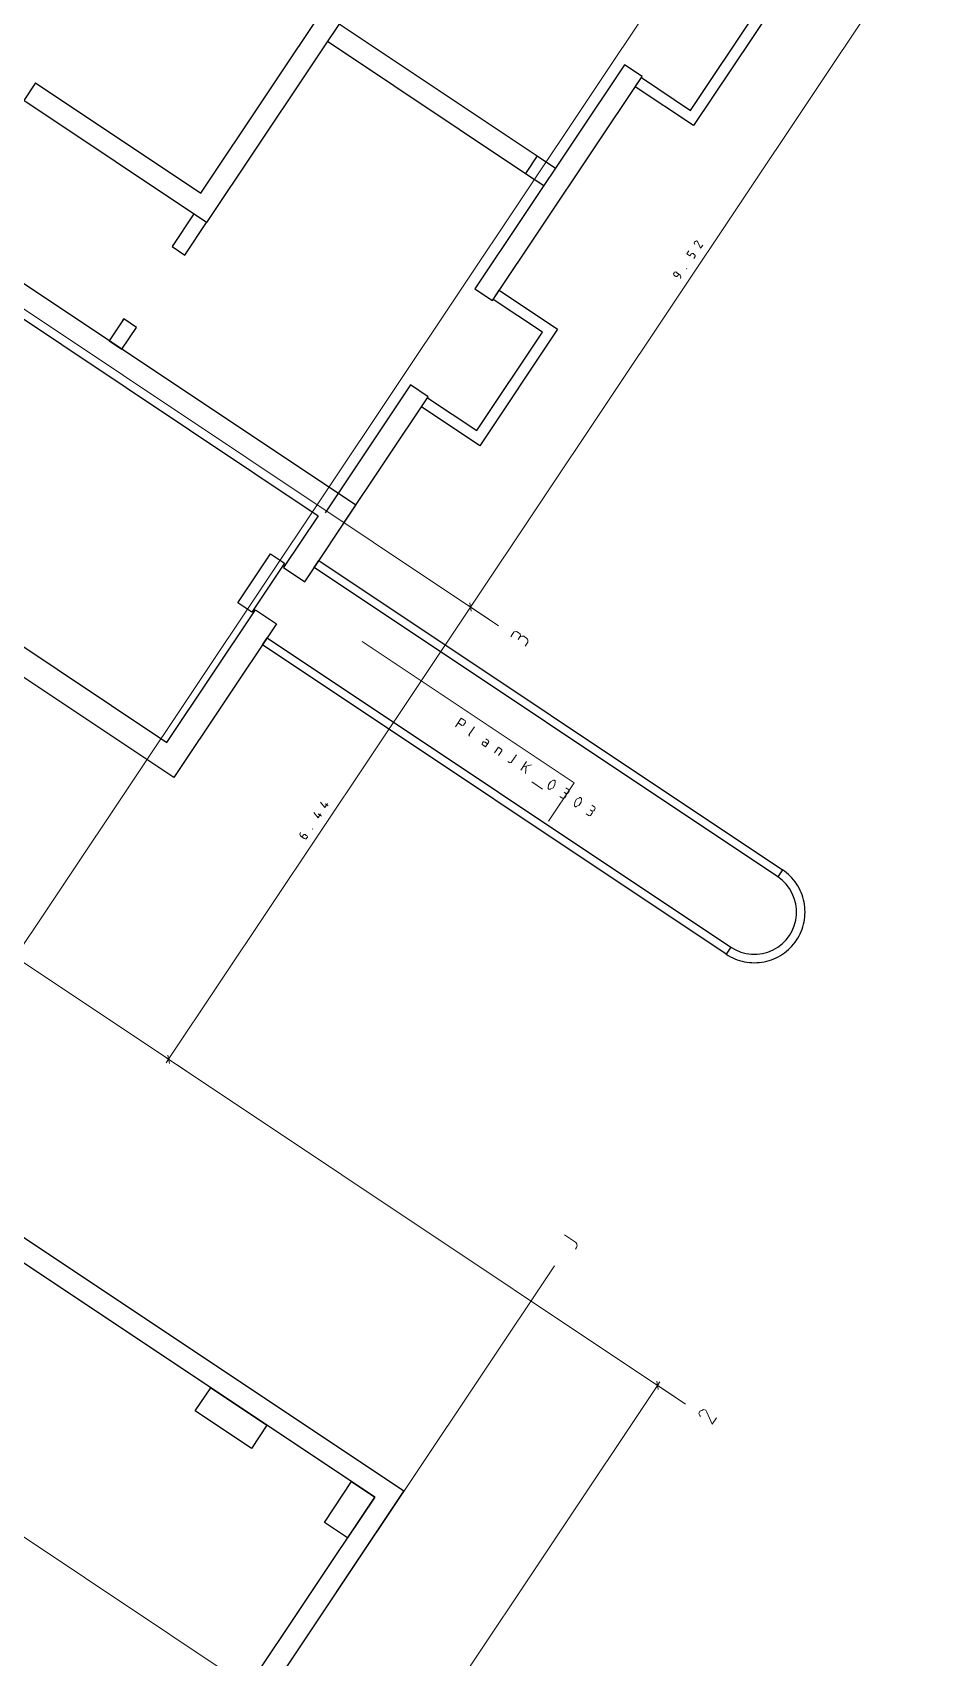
# Model space of a CAD drawing. Header units: metres. Extents: x 2680829 to 2680940, y 1252358 to 1252483.
# Drawn here: x 2680884.17 to 2680894.88, y 1252369.24 to 1252388.48 of the extents above; entities that cross this region are included whole.
import ezdxf

# ---------------------------------------------------------------- set-up
doc = ezdxf.new("R2010")
doc.units = ezdxf.units.M
doc.layers.add('bemassung', color=7, linetype='Continuous', lineweight=13)
doc.layers.add('etappierung', color=7, linetype='Continuous')
doc.layers.add('geometrie', color=7, linetype='Continuous')

msp = doc.modelspace()

# ---------------------------------------------------------------- linework, layer by layer
at = {"layer": 'bemassung'}
for p, q in [((2680892, 1252385.993), (2680892.005, 1252386.006)), ((2680892.006, 1252385.982), (2680892, 1252385.993)), ((2680892.005, 1252386.006), (2680892.016, 1252386.011)), ((2680892.009, 1252385.976), (2680892.006, 1252385.982)), ((2680892.016, 1252386.011), (2680892.026, 1252386.016)), ((2680892.026, 1252386.016), (2680892.039, 1252386.012)), ((2680892.039, 1252386.012), (2680892.045, 1252386.001)), ((2680892.045, 1252386.001), (2680892.077, 1252385.931)), ((2680892.077, 1252385.931), (2680892.101, 1252385.967)), ((2680891.938, 1252385.899), (2680891.913, 1252385.863)), ((2680891.913, 1252385.863), (2680891.95, 1252385.839)), ((2680891.95, 1252385.839), (2680891.962, 1252385.857)), ((2680891.962, 1252385.857), (2680891.965, 1252385.862)), ((2680891.965, 1252385.862), (2680891.97, 1252385.865)), ((2680891.97, 1252385.865), (2680891.976, 1252385.866)), ((2680891.976, 1252385.866), (2680891.981, 1252385.868)), ((2680891.981, 1252385.868), (2680891.987, 1252385.866)), ((2680891.987, 1252385.866), (2680891.992, 1252385.863)), ((2680891.992, 1252385.863), (2680892.001, 1252385.857)), ((2680892.007, 1252385.827), (2680891.995, 1252385.809)), ((2680892.001, 1252385.857), (2680892.006, 1252385.854)), ((2680892.006, 1252385.854), (2680892.009, 1252385.849)), ((2680892.01, 1252385.832), (2680892.007, 1252385.827)), ((2680892.009, 1252385.849), (2680892.01, 1252385.843)), ((2680892.01, 1252385.843), (2680892.011, 1252385.838)), ((2680892.011, 1252385.838), (2680892.01, 1252385.832)), ((2680891.755, 1252385.627), (2680891.762, 1252385.637)), ((2680891.758, 1252385.613), (2680891.755, 1252385.627)), ((2680891.768, 1252385.606), (2680891.758, 1252385.613)), ((2680891.762, 1252385.637), (2680891.769, 1252385.647)), ((2680891.777, 1252385.6), (2680891.768, 1252385.606)), ((2680891.769, 1252385.647), (2680891.782, 1252385.649)), ((2680891.782, 1252385.597), (2680891.777, 1252385.6)), ((2680891.782, 1252385.649), (2680891.792, 1252385.643)), ((2680891.788, 1252385.596), (2680891.782, 1252385.597)), ((2680891.794, 1252385.597), (2680891.788, 1252385.596)), ((2680891.792, 1252385.643), (2680891.82, 1252385.624)), ((2680891.799, 1252385.598), (2680891.794, 1252385.597)), ((2680891.804, 1252385.601), (2680891.799, 1252385.598)), ((2680891.807, 1252385.606), (2680891.804, 1252385.601)), ((2680891.82, 1252385.624), (2680891.807, 1252385.606)), ((2680891.82, 1252385.624), (2680891.836, 1252385.613)), ((2680891.836, 1252385.613), (2680891.844, 1252385.592)), ((2680891.844, 1252385.592), (2680891.838, 1252385.573)), ((2680891.913, 1252385.686), (2680891.909, 1252385.689)), ((2680889.831, 1252381.329), (2680889.856, 1252381.367)), ((2680889.856, 1252381.367), (2680889.87, 1252381.387)), ((2680889.87, 1252381.387), (2680889.898, 1252381.393)), ((2680889.898, 1252381.393), (2680889.918, 1252381.379)), ((2680889.918, 1252381.379), (2680889.939, 1252381.365)), ((2680889.944, 1252381.337), (2680889.931, 1252381.317)), ((2680889.931, 1252381.317), (2680889.937, 1252381.327)), ((2680889.937, 1252381.327), (2680889.947, 1252381.334)), ((2680889.939, 1252381.365), (2680889.944, 1252381.337)), ((2680889.947, 1252381.334), (2680889.959, 1252381.336)), ((2680889.959, 1252381.336), (2680889.971, 1252381.338)), ((2680889.971, 1252381.338), (2680889.983, 1252381.336)), ((2680889.983, 1252381.336), (2680889.993, 1252381.329)), ((2680889.993, 1252381.329), (2680890.011, 1252381.317)), ((2680889.918, 1252381.298), (2680889.931, 1252381.317)), ((2680890.024, 1252381.255), (2680889.999, 1252381.218)), ((2680890.011, 1252381.317), (2680890.021, 1252381.31)), ((2680890.021, 1252381.31), (2680890.028, 1252381.3)), ((2680890.03, 1252381.265), (2680890.024, 1252381.255)), ((2680890.028, 1252381.3), (2680890.03, 1252381.288)), ((2680890.03, 1252381.288), (2680890.033, 1252381.277)), ((2680890.033, 1252381.277), (2680890.03, 1252381.265)), ((2680889.175, 1252380.263), (2680889.244, 1252380.366)), ((2680889.244, 1252380.366), (2680889.273, 1252380.347)), ((2680889.235, 1252380.29), (2680889.206, 1252380.309)), ((2680889.25, 1252380.28), (2680889.235, 1252380.29)), ((2680889.272, 1252380.284), (2680889.25, 1252380.28)), ((2680889.282, 1252380.3), (2680889.272, 1252380.284)), ((2680889.273, 1252380.347), (2680889.289, 1252380.337)), ((2680889.293, 1252380.315), (2680889.282, 1252380.3)), ((2680889.289, 1252380.337), (2680889.293, 1252380.315)), ((2680889.338, 1252380.172), (2680889.336, 1252380.169)), ((2680889.399, 1252380.263), (2680889.338, 1252380.172)), ((2680889.336, 1252380.169), (2680889.335, 1252380.165)), ((2680889.335, 1252380.165), (2680889.336, 1252380.161)), ((2680889.336, 1252380.161), (2680889.336, 1252380.158)), ((2680889.336, 1252380.158), (2680889.338, 1252380.155)), ((2680889.338, 1252380.155), (2680889.341, 1252380.153)), ((2680889.49, 1252380.065), (2680889.496, 1252380.074)), ((2680889.492, 1252380.052), (2680889.49, 1252380.065)), ((2680889.502, 1252380.046), (2680889.492, 1252380.052)), ((2680889.496, 1252380.074), (2680889.502, 1252380.084)), ((2680889.502, 1252380.084), (2680889.515, 1252380.086)), ((2680889.53, 1252380.026), (2680889.502, 1252380.046)), ((2680889.515, 1252380.086), (2680889.525, 1252380.08)), ((2680889.525, 1252380.08), (2680889.553, 1252380.061)), ((2680889.565, 1252380.078), (2680889.53, 1252380.026)), ((2680889.536, 1252380.122), (2680889.559, 1252380.107)), ((2680889.559, 1252380.107), (2680889.564, 1252380.104)), ((2680889.564, 1252380.104), (2680889.567, 1252380.099)), ((2680889.568, 1252380.083), (2680889.565, 1252380.078)), ((2680889.567, 1252380.099), (2680889.568, 1252380.094)), ((2680889.568, 1252380.094), (2680889.569, 1252380.088)), ((2680889.569, 1252380.088), (2680889.568, 1252380.083)), ((2680889.639, 1252379.954), (2680889.685, 1252380.023)), ((2680889.685, 1252380.023), (2680889.714, 1252380.003)), ((2680889.714, 1252380.003), (2680889.718, 1252380)), ((2680889.718, 1252380), (2680889.721, 1252379.996)), ((2680889.722, 1252379.979), (2680889.719, 1252379.975)), ((2680889.721, 1252379.996), (2680889.722, 1252379.99)), ((2680889.722, 1252379.99), (2680889.723, 1252379.985)), ((2680889.723, 1252379.985), (2680889.722, 1252379.979)), ((2680889.719, 1252379.975), (2680889.685, 1252379.923)), ((2680889.794, 1252379.851), (2680889.805, 1252379.843)), ((2680889.805, 1252379.843), (2680889.811, 1252379.839)), ((2680889.811, 1252379.839), (2680889.819, 1252379.838)), ((2680889.819, 1252379.838), (2680889.826, 1252379.839)), ((2680889.826, 1252379.839), (2680889.833, 1252379.84)), ((2680889.833, 1252379.84), (2680889.839, 1252379.845)), ((2680889.839, 1252379.845), (2680889.843, 1252379.851)), ((2680889.843, 1252379.851), (2680889.897, 1252379.931)), ((2680889.948, 1252379.748), (2680890.017, 1252379.851)), ((2680890.074, 1252379.812), (2680889.975, 1252379.788)), ((2680890.006, 1252379.709), (2680890.013, 1252379.797)), ((2680890.08, 1252379.61), (2680890.206, 1252379.526)), ((2680890.3, 1252379.612), (2680890.277, 1252379.578)), ((2680890.334, 1252379.631), (2680890.3, 1252379.612)), ((2680890.339, 1252379.633), (2680890.334, 1252379.631)), ((2680890.345, 1252379.632), (2680890.339, 1252379.633)), ((2680890.349, 1252379.629), (2680890.345, 1252379.632)), ((2680890.354, 1252379.626), (2680890.349, 1252379.629)), ((2680890.353, 1252379.577), (2680890.357, 1252379.616)), ((2680890.357, 1252379.621), (2680890.354, 1252379.626)), ((2680890.357, 1252379.616), (2680890.357, 1252379.621)), ((2680890.277, 1252379.578), (2680890.273, 1252379.539)), ((2680890.273, 1252379.539), (2680890.273, 1252379.534)), ((2680890.273, 1252379.534), (2680890.276, 1252379.529)), ((2680890.276, 1252379.529), (2680890.28, 1252379.526)), ((2680890.28, 1252379.526), (2680890.285, 1252379.523)), ((2680890.285, 1252379.523), (2680890.291, 1252379.522)), ((2680890.291, 1252379.522), (2680890.296, 1252379.524)), ((2680890.296, 1252379.524), (2680890.33, 1252379.542)), ((2680890.33, 1252379.542), (2680890.353, 1252379.577)), ((2680890.435, 1252379.423), (2680890.412, 1252379.438)), ((2680890.441, 1252379.419), (2680890.435, 1252379.423)), ((2680890.449, 1252379.417), (2680890.441, 1252379.419)), ((2680890.456, 1252379.419), (2680890.449, 1252379.417)), ((2680890.463, 1252379.42), (2680890.456, 1252379.419)), ((2680890.462, 1252379.488), (2680890.473, 1252379.48)), ((2680890.469, 1252379.424), (2680890.463, 1252379.42)), ((2680890.473, 1252379.43), (2680890.469, 1252379.424)), ((2680890.486, 1252379.472), (2680890.473, 1252379.48)), ((2680890.473, 1252379.48), (2680890.479, 1252379.476)), ((2680890.481, 1252379.442), (2680890.473, 1252379.43)), ((2680890.479, 1252379.476), (2680890.484, 1252379.47)), ((2680890.481, 1252379.541), (2680890.504, 1252379.526)), ((2680890.485, 1252379.448), (2680890.481, 1252379.442)), ((2680890.484, 1252379.47), (2680890.485, 1252379.462)), ((2680890.485, 1252379.462), (2680890.486, 1252379.455)), ((2680890.486, 1252379.455), (2680890.485, 1252379.448)), ((2680890.503, 1252379.475), (2680890.486, 1252379.472)), ((2680890.511, 1252379.488), (2680890.503, 1252379.475)), ((2680890.504, 1252379.526), (2680890.516, 1252379.517)), ((2680890.52, 1252379.5), (2680890.511, 1252379.488)), ((2680890.516, 1252379.517), (2680890.52, 1252379.5)), ((2680890.609, 1252379.406), (2680890.586, 1252379.372)), ((2680890.643, 1252379.424), (2680890.609, 1252379.406)), ((2680890.648, 1252379.426), (2680890.643, 1252379.424)), ((2680890.654, 1252379.426), (2680890.648, 1252379.426)), ((2680890.658, 1252379.423), (2680890.654, 1252379.426)), ((2680890.663, 1252379.42), (2680890.658, 1252379.423)), ((2680890.662, 1252379.37), (2680890.666, 1252379.409)), ((2680890.666, 1252379.415), (2680890.663, 1252379.42)), ((2680890.666, 1252379.409), (2680890.666, 1252379.415)), ((2680887.498, 1252379.247), (2680887.549, 1252379.187)), ((2680887.549, 1252379.187), (2680887.579, 1252379.232)), ((2680887.552, 1252379.231), (2680887.589, 1252379.207)), ((2680887.58, 1252379.37), (2680887.631, 1252379.309)), ((2680887.631, 1252379.309), (2680887.661, 1252379.355)), ((2680887.634, 1252379.353), (2680887.67, 1252379.329)), ((2680890.586, 1252379.372), (2680890.582, 1252379.333)), ((2680890.582, 1252379.333), (2680890.582, 1252379.327)), ((2680890.582, 1252379.327), (2680890.585, 1252379.323)), ((2680890.585, 1252379.323), (2680890.59, 1252379.32)), ((2680890.59, 1252379.32), (2680890.594, 1252379.316)), ((2680890.594, 1252379.316), (2680890.6, 1252379.316)), ((2680890.6, 1252379.316), (2680890.605, 1252379.318)), ((2680890.605, 1252379.318), (2680890.639, 1252379.336)), ((2680890.639, 1252379.336), (2680890.662, 1252379.37)), ((2680890.744, 1252379.216), (2680890.721, 1252379.232)), ((2680890.75, 1252379.212), (2680890.744, 1252379.216)), ((2680890.758, 1252379.211), (2680890.75, 1252379.212)), ((2680890.765, 1252379.212), (2680890.758, 1252379.211)), ((2680890.772, 1252379.214), (2680890.765, 1252379.212)), ((2680890.771, 1252379.281), (2680890.782, 1252379.274)), ((2680890.778, 1252379.218), (2680890.772, 1252379.214)), ((2680890.782, 1252379.224), (2680890.778, 1252379.218)), ((2680890.795, 1252379.265), (2680890.782, 1252379.274)), ((2680890.782, 1252379.274), (2680890.789, 1252379.27)), ((2680890.79, 1252379.235), (2680890.782, 1252379.224)), ((2680890.789, 1252379.27), (2680890.793, 1252379.263)), ((2680890.79, 1252379.335), (2680890.813, 1252379.319)), ((2680890.794, 1252379.241), (2680890.79, 1252379.235)), ((2680890.793, 1252379.263), (2680890.794, 1252379.256)), ((2680890.794, 1252379.256), (2680890.796, 1252379.249)), ((2680890.796, 1252379.249), (2680890.794, 1252379.241)), ((2680890.812, 1252379.269), (2680890.795, 1252379.265)), ((2680890.821, 1252379.281), (2680890.812, 1252379.269)), ((2680890.813, 1252379.319), (2680890.826, 1252379.311)), ((2680890.829, 1252379.294), (2680890.821, 1252379.281)), ((2680890.826, 1252379.311), (2680890.829, 1252379.294)), ((2680887.486, 1252379.052), (2680887.481, 1252379.055)), ((2680887.334, 1252378.992), (2680887.341, 1252379.012)), ((2680887.342, 1252378.972), (2680887.334, 1252378.992)), ((2680887.359, 1252378.96), (2680887.342, 1252378.972)), ((2680887.359, 1252378.96), (2680887.371, 1252378.978)), ((2680887.386, 1252378.942), (2680887.359, 1252378.96)), ((2680887.371, 1252378.978), (2680887.374, 1252378.983)), ((2680887.374, 1252378.983), (2680887.379, 1252378.987)), ((2680887.379, 1252378.987), (2680887.385, 1252378.988)), ((2680887.385, 1252378.988), (2680887.39, 1252378.989)), ((2680887.396, 1252378.935), (2680887.386, 1252378.942)), ((2680887.39, 1252378.989), (2680887.396, 1252378.988)), ((2680887.396, 1252378.988), (2680887.401, 1252378.984)), ((2680887.409, 1252378.938), (2680887.396, 1252378.935)), ((2680887.401, 1252378.984), (2680887.41, 1252378.978)), ((2680887.416, 1252378.948), (2680887.409, 1252378.938)), ((2680887.41, 1252378.978), (2680887.42, 1252378.972)), ((2680887.423, 1252378.958), (2680887.416, 1252378.948)), ((2680887.42, 1252378.972), (2680887.423, 1252378.958)), ((2680890.594, 1252374.159), (2680890.464, 1252374.246)), ((2680890.604, 1252374.152), (2680890.594, 1252374.159)), ((2680890.594, 1252374.078), (2680890.606, 1252374.097)), ((2680890.611, 1252374.142), (2680890.604, 1252374.152)), ((2680890.606, 1252374.097), (2680890.613, 1252374.107)), ((2680890.613, 1252374.131), (2680890.611, 1252374.142)), ((2680890.615, 1252374.119), (2680890.613, 1252374.131)), ((2680890.613, 1252374.107), (2680890.615, 1252374.119)), ((2680892.057, 1252372.131), (2680892.067, 1252372.158)), ((2680892.068, 1252372.109), (2680892.057, 1252372.131)), ((2680892.067, 1252372.158), (2680892.089, 1252372.169)), ((2680892.074, 1252372.098), (2680892.068, 1252372.109)), ((2680892.089, 1252372.169), (2680892.111, 1252372.18)), ((2680892.111, 1252372.18), (2680892.138, 1252372.171)), ((2680892.138, 1252372.171), (2680892.149, 1252372.148)), ((2680892.149, 1252372.148), (2680892.214, 1252372.004)), ((2680892.214, 1252372.004), (2680892.264, 1252372.079))]:
    msp.add_line(p, q, dxfattribs=at)
at = {"layer": 'etappierung', "color": 5, "lineweight": 9}
for p, q in [((2680929.888, 1252446.348), (2680875.918, 1252365.485)), ((2680871.928, 1252393.311), (2680889.686, 1252381.459)), ((2680868.355, 1252387.957), (2680891.899, 1252372.243)), ((2680890.348, 1252373.88), (2680882.024, 1252361.409)), ((2680890.34, 1252373.868), (2680890.348, 1252373.88))]:
    msp.add_line(p, q, dxfattribs=at)
at = {"layer": 'etappierung', "color": 5, "lineweight": 5}
for p, q in [((2680894.636, 1252389.596), (2680889.354, 1252381.681)), ((2680889.363, 1252381.632), (2680889.344, 1252381.73)), ((2680889.381, 1252381.723), (2680889.354, 1252381.681)), ((2680889.354, 1252381.681), (2680885.78, 1252376.327)), ((2680889.354, 1252381.681), (2680889.326, 1252381.639)), ((2680889.561, 1252381.542), (2680889.333, 1252381.695)), ((2680885.78, 1252376.327), (2680885.752, 1252376.285)), ((2680885.759, 1252376.341), (2680885.988, 1252376.188)), ((2680885.77, 1252376.376), (2680885.79, 1252376.278)), ((2680891.546, 1252372.479), (2680891.774, 1252372.326)), ((2680891.576, 1252372.416), (2680891.557, 1252372.514)), ((2680891.594, 1252372.507), (2680891.567, 1252372.465)), ((2680891.567, 1252372.465), (2680884.631, 1252362.073))]:
    msp.add_line(p, q, dxfattribs=at)
at = {"layer": 'etappierung', "color": 5, "lineweight": 0}
for p, q in [((2680890.58, 1252379.601), (2680888.071, 1252381.275)), ((2680888.099, 1252367.978), (2680869.767, 1252380.213)), ((2680890.275, 1252379.144), (2680890.58, 1252379.601))]:
    msp.add_line(p, q, dxfattribs=at)
at = {"layer": 'geometrie', "color": 7}
for p, q in [((2680886.16, 1252386.583), (2680888.884, 1252390.665)), ((2680889.231, 1252390.734), (2680886.229, 1252386.236)), ((2680891.957, 1252387.562), (2680892.734, 1252388.726)), ((2680892.914, 1252388.762), (2680891.993, 1252387.382)), ((2680887.799, 1252388.589), (2680890.144, 1252387.024)), ((2680887.66, 1252388.381), (2680890.005, 1252386.816)), ((2680891.176, 1252388.102), (2680889.405, 1252385.45)), ((2680891.383, 1252387.963), (2680891.176, 1252388.102)), ((2680884.206, 1252387.887), (2680884.067, 1252387.679)), ((2680884.206, 1252387.887), (2680886.16, 1252386.583)), ((2680889.613, 1252385.311), (2680891.383, 1252387.963)), ((2680891.303, 1252387.843), (2680891.375, 1252387.951)), ((2680891.375, 1252387.951), (2680891.957, 1252387.562)), ((2680886.229, 1252386.236), (2680884.067, 1252387.679)), ((2680891.993, 1252387.382), (2680891.303, 1252387.843)), ((2680890.144, 1252387.024), (2680890.005, 1252386.816)), ((2680890.144, 1252387.024), (2680890.36, 1252386.88)), ((2680890.005, 1252386.816), (2680890.221, 1252386.672)), ((2680886.079, 1252386.336), (2680885.821, 1252385.949)), ((2680885.971, 1252385.849), (2680886.229, 1252386.236)), ((2680887.996, 1252382.888), (2680883.29, 1252386.028)), ((2680885.832, 1252385.966), (2680885.821, 1252385.949)), ((2680885.821, 1252385.949), (2680885.971, 1252385.849)), ((2680883.096, 1252385.737), (2680887.552, 1252382.763)), ((2680889.405, 1252385.45), (2680889.613, 1252385.311)), ((2680889.622, 1252385.324), (2680889.694, 1252385.432)), ((2680889.694, 1252385.432), (2680890.384, 1252384.971)), ((2680890.204, 1252384.935), (2680889.622, 1252385.324)), ((2680885.25, 1252385.093), (2680885.078, 1252384.835)), ((2680885.227, 1252384.735), (2680885.399, 1252384.993)), ((2680885.239, 1252385.076), (2680885.25, 1252385.093)), ((2680885.399, 1252384.993), (2680885.25, 1252385.093)), ((2680885.078, 1252384.835), (2680885.227, 1252384.735)), ((2680889.427, 1252383.771), (2680890.204, 1252384.935)), ((2680890.384, 1252384.971), (2680889.463, 1252383.591)), ((2680888.645, 1252384.311), (2680887.635, 1252382.798)), ((2680888.853, 1252384.172), (2680888.645, 1252384.311)), ((2680887.843, 1252382.659), (2680888.853, 1252384.172)), ((2680888.773, 1252384.052), (2680888.845, 1252384.16)), ((2680889.463, 1252383.591), (2680888.773, 1252384.052)), ((2680888.845, 1252384.16), (2680889.427, 1252383.771)), ((2680887.391, 1252381.981), (2680887.996, 1252382.888)), ((2680887.552, 1252382.763), (2680887.142, 1252382.148)), ((2680886.598, 1252381.73), (2680886.986, 1252382.312)), ((2680886.986, 1252382.312), (2680887.153, 1252382.201)), ((2680887.153, 1252382.201), (2680886.764, 1252381.619)), ((2680887.142, 1252382.148), (2680887.391, 1252381.981)), ((2680887.502, 1252382.148), (2680887.557, 1252382.231)), ((2680892.989, 1252378.486), (2680887.502, 1252382.148)), ((2680887.557, 1252382.231), (2680893.045, 1252378.569)), ((2680886.764, 1252381.619), (2680886.598, 1252381.73)), ((2680885.76, 1252380.078), (2680886.809, 1252381.649)), ((2680886.809, 1252381.649), (2680887.058, 1252381.483)), ((2680883.806, 1252381.382), (2680885.76, 1252380.078)), ((2680887.058, 1252381.483), (2680885.843, 1252379.662)), ((2680886.892, 1252381.233), (2680886.947, 1252381.316)), ((2680892.379, 1252377.571), (2680886.892, 1252381.233)), ((2680886.947, 1252381.316), (2680892.434, 1252377.654)), ((2680885.843, 1252379.662), (2680883.889, 1252380.966)), ((2680893.045, 1252378.569), (2680892.989, 1252378.486)), ((2680892.434, 1252377.654), (2680892.379, 1252377.571)), ((2680888.566, 1252371.211), (2680880.826, 1252376.377)), ((2680888.22, 1252371.142), (2680883.273, 1252374.443)), ((2680886.095, 1252372.163), (2680886.279, 1252372.437)), ((2680886.279, 1252372.437), (2680886.944, 1252371.994)), ((2680886.761, 1252371.719), (2680886.095, 1252372.163)), ((2680886.944, 1252371.994), (2680886.761, 1252371.719)), ((2680887.624, 1252370.843), (2680887.945, 1252371.325)), ((2680887.945, 1252371.325), (2680888.22, 1252371.142)), ((2680883.087, 1252363.451), (2680888.22, 1252371.142)), ((2680883.134, 1252363.072), (2680888.566, 1252371.211)), ((2680888.22, 1252371.142), (2680887.898, 1252370.66)), ((2680887.898, 1252370.66), (2680887.624, 1252370.843))]:
    msp.add_line(p, q, dxfattribs=at)
for radius, start, end in [(0.5, 236.2788, 56.2813), (0.6, 33.7763, 56.2818), (0.6, 11.2799, 33.7827), (0.6, 348.78, 11.2878), (0.6, 326.2783, 348.784), (0.6, 303.7761, 326.2818), (0.6, 236.2783, 258.7838), (0.6, 258.7774, 281.2802), (0.6, 281.2724, 303.7801)]:
    msp.add_arc((2680892.712, 1252378.07), radius, start, end, dxfattribs=at)

doc.saveas('drawing.dxf')
